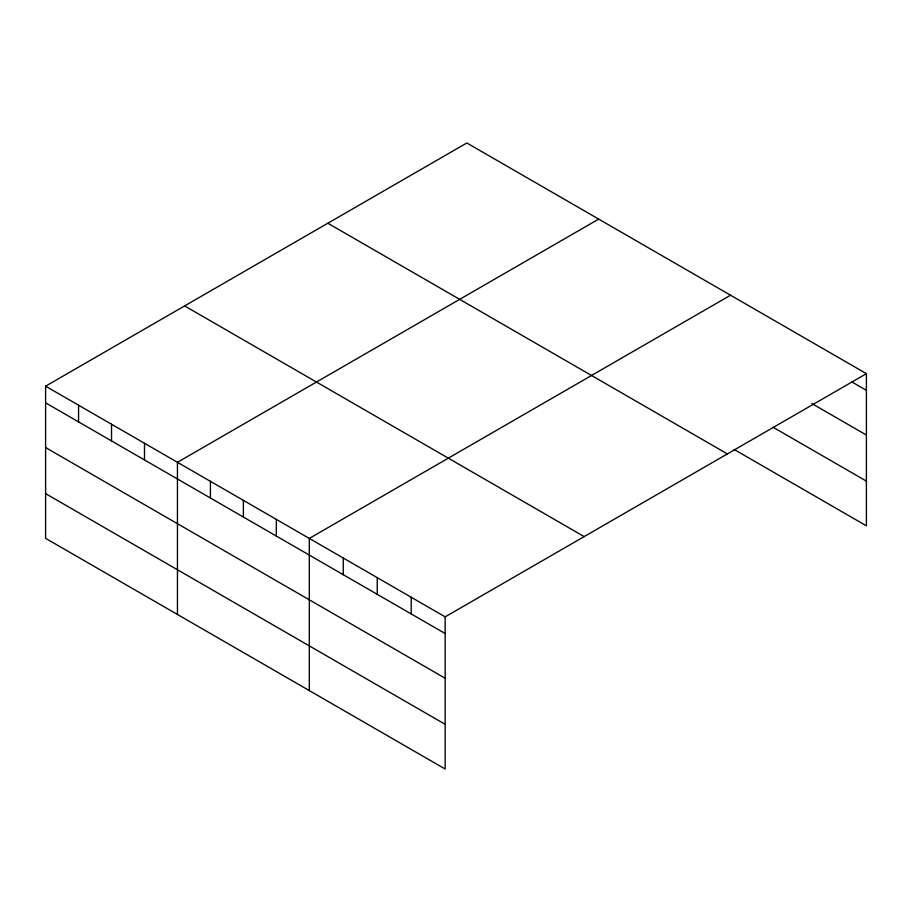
<?xml version="1.0" encoding="UTF-8"?>
<svg xmlns="http://www.w3.org/2000/svg" width="912" height="912" viewBox="0 0 912 912"><rect width="100%" height="100%" fill="white"/><g stroke="black" fill="none" stroke-linecap="round" stroke-linejoin="round"><path stroke-width="1.37" d="M866.4 373.658L466.841 142.979L45.6 386.175L45.6 538.342L445.159 769.021L445.159 616.854L866.4 373.658L866.4 525.825L734.194 449.491M598.694 219.097L177.452 462.304L177.452 614.471M730.546 295.226L309.305 538.422L309.305 690.589M851.842 381.923L866.4 390.336M811.817 403.526L866.4 435.047M773 427.192L866.4 481.114M327.83 223.235L727.388 453.914M184.612 305.919L584.17 536.598M45.6 386.175L445.159 616.854M45.6 402.853L445.159 633.532M45.6 447.564L445.159 678.243M45.6 493.631L445.159 724.31M411.198 597.246L411.198 613.924M377.237 577.638L377.237 594.316M343.265 558.03L343.265 574.708M276.347 519.395L276.347 536.074M243.379 500.369L243.379 517.036M210.421 481.331L210.421 498.009M144.495 443.266L144.495 459.944M111.526 424.24L111.526 440.918M78.569 405.213L78.569 421.88"/></g></svg>
